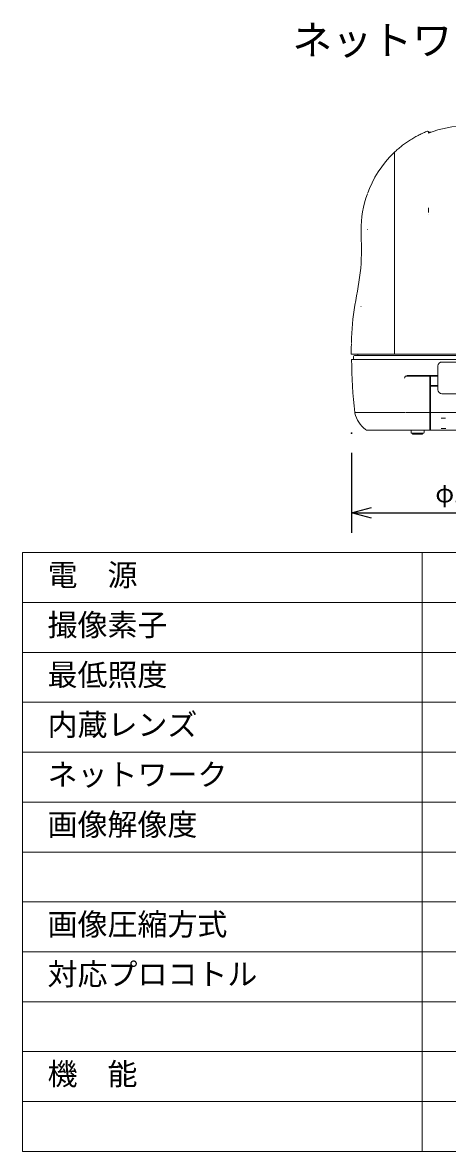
# Model space of a CAD drawing. Units: millimetres, scale not verified. Extents: x -62 to 63, y -56 to 57.
# Drawn here: x -62.5 to -20, y -56.4 to 56.7 of the extents above; entities that cross this region are included whole.
import ezdxf
from ezdxf.enums import TextEntityAlignment as Align

# ---------------------------------------------------------------- set-up
doc = ezdxf.new("R2010")
doc.units = ezdxf.units.MM
doc.header["$LTSCALE"] = 0.125
doc.header["$PDMODE"] = 32
doc.header["$PDSIZE"] = 0.0625
for name, color, linetype in [('0-0_0', 7, 'Continuous'), ('0-2_MOJI1', 7, 'Continuous'), ('0-4_Defpoints', 7, 'Continuous'), ('0-6_SUNPO', 7, 'Continuous')]:
    doc.layers.add(name, color=color, linetype=linetype)
doc.layers.add('0-1_WAKU', color=1, linetype='Continuous', lineweight=18)
doc.layers.add('0-5_GAIKEI', color=7, linetype='Continuous', lineweight=18)
doc.styles.add('ＭＳ ゴシック', font='')
doc.styles.get('ＭＳ ゴシック').set_extended_font_data('MS Gothic')

# ---------------------------------------------------------------- blocks, each defined once
blk = doc.blocks.new('_OPEN30')
at = {"layer": '0-0_0'}
blk.add_line((0, 0), (-1, 0), dxfattribs=at)
blk.add_lwpolyline([(-1, 0.26795), (0, 0), (-1, -0.26795)], dxfattribs=at)
blk = doc.blocks.new('D4')
at = {"layer": '0-4_Defpoints'}
for p in [(-32.3005, 5.6237), (-9.3005, 5.6237), (-9.3005, -2.3763)]:
    blk.add_point(p, dxfattribs=at)
at = {"layer": '0-6_SUNPO'}
for p, q in [((-32.3005, 3.6237), (-32.3005, -4.3763)), ((-9.3005, 3.6237), (-9.3005, -4.3763)), ((-30.3005, -2.3763), (-11.3005, -2.3763))]:
    blk.add_line(p, q, dxfattribs=at)
at = {"layer": '0-6_SUNPO', "xscale": 2, "yscale": 2, "rotation": 180}
blk.add_blockref('_OPEN30', (-32.3005, -2.3763), dxfattribs=at)
at = {"layer": '0-6_SUNPO', "xscale": 2, "yscale": 2}
blk.add_blockref('_OPEN30', (-9.3005, -2.3763), dxfattribs=at)
at = {"layer": '0-6_SUNPO', "style": 'ＭＳ ゴシック'}
blk.add_text('φ115', height=1.833, dxfattribs=at).set_placement((-23.9255, -1.8763), align=Align.BOTTOM_LEFT)

msp = doc.modelspace()

# ---------------------------------------------------------------- linework, layer by layer
at = {"layer": '0-1_WAKU', "color": 4}
for p, q in [((-62.4958, 3.6328), (62.5042, 3.6328)), ((-62.4958, 3.6328), (-62.4958, -56.3672)), ((-22.4958, 3.6328), (-22.4958, -56.3672)), ((62.5042, -56.3672), (-62.4958, -56.3672))]:
    msp.add_line(p, q, dxfattribs=at)
at = {"layer": '0-1_WAKU'}
for p, q in [((-62.4958, -1.3672), (62.5042, -1.3672)), ((-62.4958, -6.3672), (62.5042, -6.3672)), ((-62.4958, -11.3672), (62.5042, -11.3672)), ((-62.4958, -16.3672), (62.5042, -16.3672)), ((-62.4958, -21.3672), (62.5042, -21.3672)), ((-62.4958, -26.3672), (62.5042, -26.3672)), ((-62.4958, -31.3672), (62.5042, -31.3672)), ((-62.4958, -36.3672), (62.5042, -36.3672)), ((-62.4958, -41.3672), (62.5042, -41.3672)), ((-62.4958, -46.3672), (62.5042, -46.3672)), ((-62.4958, -51.3672), (62.5042, -51.3672))]:
    msp.add_line(p, q, dxfattribs=at)
at = {"layer": '0-5_GAIKEI'}
for p, q in [((-23.3389, 45.19), (-23.2331, 45.2506)), ((-23.2331, 45.2506), (-23.1269, 45.31)), ((-23.1269, 45.31), (-23.0203, 45.3681)), ((-23.0203, 45.3681), (-22.9134, 45.4249)), ((-22.9134, 45.4249), (-22.8063, 45.4805)), ((-22.8063, 45.4805), (-22.699, 45.5347)), ((-22.699, 45.5347), (-22.5916, 45.5876)), ((-22.5916, 45.5876), (-22.484, 45.6391)), ((-22.484, 45.6391), (-22.3764, 45.6894)), ((-22.3764, 45.6894), (-22.2686, 45.7382)), ((-22.2686, 45.7382), (-22.1606, 45.7858)), ((-22.1606, 45.7858), (-22.0524, 45.832)), ((-22.0524, 45.832), (-22.0023, 45.8529)), ((-21.8625, 45.7516), (-21.864, 45.7516)), ((-21.864, 45.6721), (-21.864, 45.7481)), ((-21.864, 45.6721), (-21.864, 45.7233)), ((-21.8417, 45.7516), (-21.8625, 45.7516)), ((-21.8175, 45.7523), (-21.8417, 45.7516)), ((-21.7901, 45.7537), (-21.8175, 45.7523)), ((-21.7594, 45.7558), (-21.7901, 45.7537)), ((-21.7258, 45.7586), (-21.7594, 45.7558)), ((-21.6893, 45.7622), (-21.7258, 45.7586)), ((-21.6501, 45.7664), (-21.6893, 45.7622)), ((-21.6084, 45.7712), (-21.6501, 45.7664)), ((-24.9295, 44.0589), (-24.8371, 44.138)), ((-24.8371, 44.138), (-24.7438, 44.216)), ((-24.7438, 44.216), (-24.6494, 44.2929)), ((-24.6494, 44.2929), (-24.5541, 44.3688)), ((-24.5541, 44.3688), (-24.4578, 44.4435)), ((-24.4578, 44.4435), (-24.3604, 44.5171)), ((-24.1628, 44.661), (-24.3604, 44.5171)), ((-24.1628, 44.661), (-24.0625, 44.7313)), ((-24.0625, 44.7313), (-23.9613, 44.8004)), ((-23.9613, 44.8004), (-23.8593, 44.8683)), ((-23.8593, 44.8683), (-23.7565, 44.935)), ((-23.7565, 44.935), (-23.653, 45.0006)), ((-23.653, 45.0006), (-23.5489, 45.0649)), ((-23.5489, 45.0649), (-23.4441, 45.1281)), ((-23.4441, 45.1281), (-23.3389, 45.19)), ((-26.1698, 42.7862), (-25.7601, 43.255)), ((-25.7601, 43.255), (-25.3241, 43.6988)), ((-25.3241, 43.6988), (-25.2642, 43.7559)), ((-25.264, 43.7561), (-25.2009, 43.8153)), ((-25.2009, 43.8153), (-25.1114, 43.8975)), ((-25.1114, 43.8975), (-25.021, 43.9787)), ((-25.021, 43.9787), (-24.9295, 44.0589)), ((-26.9034, 41.781), (-26.5514, 42.2942)), ((-26.5514, 42.2942), (-26.1698, 42.7862)), ((-27.515, 40.6974), (-27.2249, 41.2481)), ((-27.2249, 41.2481), (-26.9034, 41.781)), ((-28.132, 39.1452), (-27.983, 39.5912)), ((-27.9462, 39.5912), (-27.983, 39.5912)), ((-27.9465, 39.6911), (-27.7728, 40.131)), ((-27.7728, 40.131), (-27.515, 40.6974)), ((-28.3713, 38.2361), (-28.2615, 38.6932)), ((-28.2615, 38.6932), (-28.132, 39.1452)), ((-28.5306, 37.3095), (-28.4611, 37.7746)), ((-28.4611, 37.7746), (-28.3713, 38.2361)), ((-28.6156, 35.9026), (-28.607, 36.3726)), ((-28.607, 36.3726), (-28.5794, 36.8419)), ((-28.5794, 36.8419), (-28.5306, 37.3095)), ((-28.6101, 35.4325), (-28.6156, 35.9026)), ((-28.5968, 34.9627), (-28.6101, 35.4325)), ((-28.5831, 34.4929), (-28.5968, 34.9627)), ((-28.5756, 34.0229), (-28.5831, 34.4929)), ((-28.5772, 33.5528), (-28.5756, 34.0229)), ((-28.6155, 32.6136), (-28.5902, 33.083)), ((-28.5902, 33.083), (-28.5772, 33.5528)), ((-28.764, 31.2115), (-28.7033, 31.6776)), ((-28.7033, 31.6776), (-28.6534, 32.145)), ((-28.6534, 32.145), (-28.6155, 32.6136)), ((-28.9082, 30.2826), (-28.8332, 30.7466)), ((-28.8332, 30.7466), (-28.764, 31.2115)), ((-29.0685, 29.3563), (-28.9871, 29.8192)), ((-28.9871, 29.8192), (-28.9082, 30.2826)), ((-29.3009, 27.9656), (-29.2282, 28.4299)), ((-29.2282, 28.4299), (-29.15, 28.8934)), ((-29.15, 28.8934), (-29.0685, 29.3563)), ((-29.4271, 27.034), (-29.3675, 27.5002)), ((-29.3675, 27.5002), (-29.3009, 27.9656)), ((-29.5485, 25.6293), (-29.5177, 26.0983)), ((-29.5177, 26.0983), (-29.4776, 26.5667)), ((-29.4776, 26.5667), (-29.4271, 27.034)), ((-29.5866, 24.695), (-29.5713, 25.1598)), ((-29.5713, 25.1598), (-29.5485, 25.6293)), ((-29.604, 23.5112), (-29.5978, 24.1333)), ((-29.5978, 24.1333), (-29.5889, 24.5951)), ((-29.5548, 24.6912), (-29.5854, 24.6912)), ((-29.604, 23.5112), (-6.524, 23.5112)), ((-29.564, 22.9912), (-6.5641, 22.9912)), ((-29.3886, 23.0112), (-29.364, 23.0112)), ((-29.364, 23.2912), (-29.364, 22.9912)), ((-6.8704, 23.3912), (-29.2622, 23.3912)), ((-28.924, 23.3912), (-28.924, 23.5112)), ((-29.2448, 17.6014), (-29.2552, 17.6597)), ((-27.9324, 15.8912), (-14.4679, 15.8912)), ((-23.614, 15.8912), (-23.614, 15.6512)), ((-22.314, 15.8912), (-22.314, 15.6512)), ((-22.374, 15.5912), (-23.554, 15.5912)), ((-23.464, 15.5912), (-23.464, 15.4912)), ((-22.464, 15.4912), (-23.464, 15.4912)), ((-22.464, 15.5912), (-22.464, 15.4912))]:
    msp.add_line(p, q, dxfattribs=at)
at = {"layer": '0-5_GAIKEI', "color": 1}
for p, q in [((-25.264, 23.5112), (-25.264, 43.7561)), ((-21.864, 37.7083), (-21.864, 38.189)), ((-21.864, 37.7069), (-21.864, 37.7081)), ((-21.864, 37.5462), (-21.864, 37.5504)), ((-27.9821, 35.9912), (-27.9452, 35.9912)), ((-28.6555, 28.2912), (-28.621, 28.2912)), ((-20.524, 22.7312), (-15.604, 22.7312)), ((-20.924, 22.3312), (-20.924, 19.9512)), ((-24.1705, 21.3112), (-21.744, 21.3112)), ((-24.0322, 21.3912), (-20.924, 21.3912)), ((-21.744, 15.8982), (-21.744, 21.3112)), ((-21.664, 21.3112), (-21.664, 20.3912)), ((-21.664, 21.3112), (-20.924, 21.3112)), ((-21.664, 20.3912), (-20.924, 20.3912)), ((-21.664, 20.3112), (-21.664, 15.8919)), ((-21.664, 20.3112), (-20.924, 20.3112)), ((-20.524, 19.5512), (-15.604, 19.5512)), ((-29.2552, 17.6597), (-24.2305, 17.6597)), ((-24.1703, 17.6597), (-21.744, 17.6597)), ((-21.664, 17.6638), (-21.744, 17.6638)), ((-21.664, 17.6113), (-21.744, 17.6113)), ((-14.4803, 17.6597), (-21.664, 17.6597)), ((-20.1603, 17.104), (-20.6037, 17.104)), ((-20.583, 16.0657), (-20.1432, 16.0657))]:
    msp.add_line(p, q, dxfattribs=at)
at = {"layer": '0-5_GAIKEI'}
for centre, radius, start, end in [((-18.064, 35.9912), 10.4, 90, 111.4306), ((-21.964, 45.7605), 0.1, 0, 112.48461), ((30.4306, 23.7912), 60, 180.76397, 185.86536), ((-29.264, 23.2912), 0.1, 90, 180), ((-26.3385, 18.3453), 3, 194.35728, 232.18984), ((-27.9325, 16.2912), 0.4, 232.18984, 270), ((-23.554, 15.6512), 0.06, 180, 270), ((-22.374, 15.6512), 0.06, 270, 0)]:
    msp.add_arc(centre, radius, start, end, dxfattribs=at)
at = {"layer": '0-5_GAIKEI', "color": 1}
for centre, radius, start, end in [((-20.524, 22.3312), 0.4, 90, 180), ((-23.9665, 21.0912), 0.3, 132.83343, 178.5726), ((-20.524, 19.9512), 0.4, 180, 270)]:
    msp.add_arc(centre, radius, start, end, dxfattribs=at)

# ---------------------------------------------------------------- block references
at = {"layer": '0-6_SUNPO'}
msp.add_blockref('D4', (2.7365, 9.9905), dxfattribs=at)

# ---------------------------------------------------------------- texts
at = {"layer": '0-2_MOJI1', "style": 'ＭＳ ゴシック'}
for s, height, p in [('ネットワークカメラ', 2.933, (-35.4958, 52.6328)), ('電\u3000源', 2.199, (-59.9958, -0.3672)), ('撮像素子', 2.199, (-59.9958, -5.3672)), ('最低照度', 2.199, (-59.9958, -10.3672)), ('内蔵レンズ', 2.199, (-59.9958, -15.3672)), ('ネットワーク', 2.199, (-59.9958, -20.3672)), ('画像解像度', 2.199, (-59.9958, -25.3672)), ('画像圧縮方式', 2.199, (-59.9958, -35.3672)), ('対応プロコトル', 2.199, (-59.9958, -40.3672)), ('機\u3000能', 2.199, (-59.9958, -50.3672))]:
    msp.add_text(s, height=height, dxfattribs=at).set_placement(p, align=Align.BOTTOM_LEFT)

doc.saveas('drawing.dxf')
